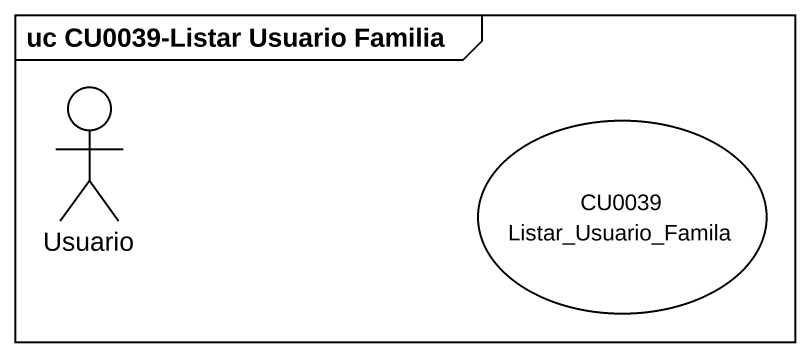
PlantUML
@startuml
mainframe uc CU0039-Listar Usuario Familia
actor Usuario
usecase "CU0039 Listar_Usuario_Famila" as CU0039_Listar_Usuario_Famila
@enduml
